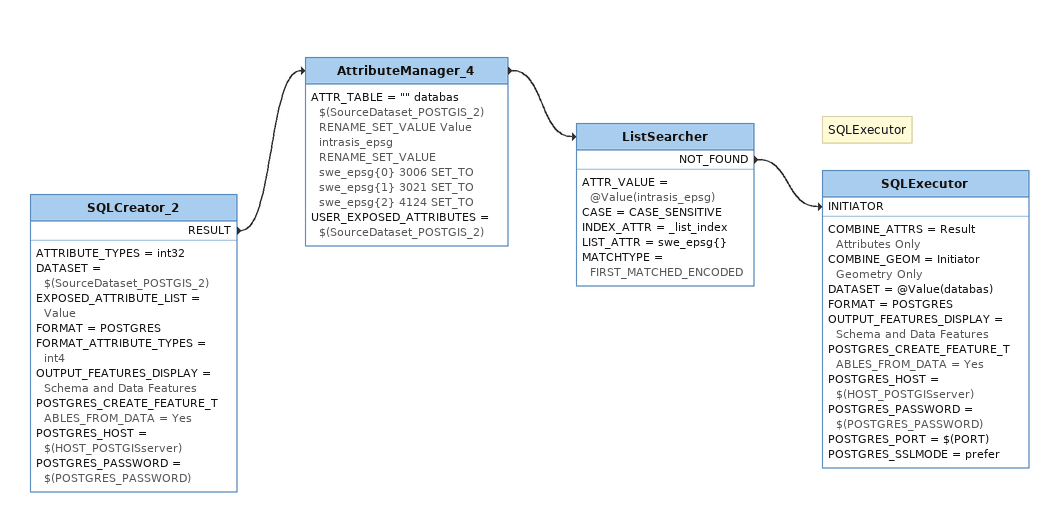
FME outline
SQLCreator_2
    ATTRIBUTE_TYPES = int32
    DATASET = $(SourceDataset_POSTGIS_2)
    EXPOSED_ATTRIBUTE_LIST = Value
    FORMAT = POSTGRES
    FORMAT_ATTRIBUTE_TYPES = int4
    OUTPUT_FEATURES_DISPLAY = Schema and Data Features
    POSTGRES_CREATE_FEATURE_TABLES_FROM_DATA = Yes
    POSTGRES_HOST = $(HOST_POSTGISserver)
    POSTGRES_PASSWORD = $(POSTGRES_PASSWORD)
    RESULT -> AttributeManager_4
AttributeManager_4
    ATTR_TABLE = "" databas $(SourceDataset_POSTGIS_2) RENAME_SET_VALUE Value intrasis_epsg  RENAME_SET_VALUE  swe_epsg{0} 3006 SET_TO  swe_epsg{1} 3021 SET_TO  swe_epsg{2} 4124 SET_TO
    USER_EXPOSED_ATTRIBUTES = $(SourceDataset_POSTGIS_2)
    -> ListSearcher
ListSearcher
    ATTR_VALUE = @Value(intrasis_epsg)
    CASE = CASE_SENSITIVE
    INDEX_ATTR = _list_index
    LIST_ATTR = swe_epsg{}
    MATCHTYPE = FIRST_MATCHED_ENCODED
    NOT_FOUND -> SQLExecutor [INITIATOR]
Note: SQLExecutor
SQLExecutor
    COMBINE_ATTRS = Result Attributes Only
    COMBINE_GEOM = Initiator Geometry Only
    DATASET = @Value(databas)
    FORMAT = POSTGRES
    OUTPUT_FEATURES_DISPLAY = Schema and Data Features
    POSTGRES_CREATE_FEATURE_TABLES_FROM_DATA = Yes
    POSTGRES_HOST = $(HOST_POSTGISserver)
    POSTGRES_PASSWORD = $(POSTGRES_PASSWORD)
    POSTGRES_PORT = $(PORT)
    POSTGRES_SSLMODE = prefer
